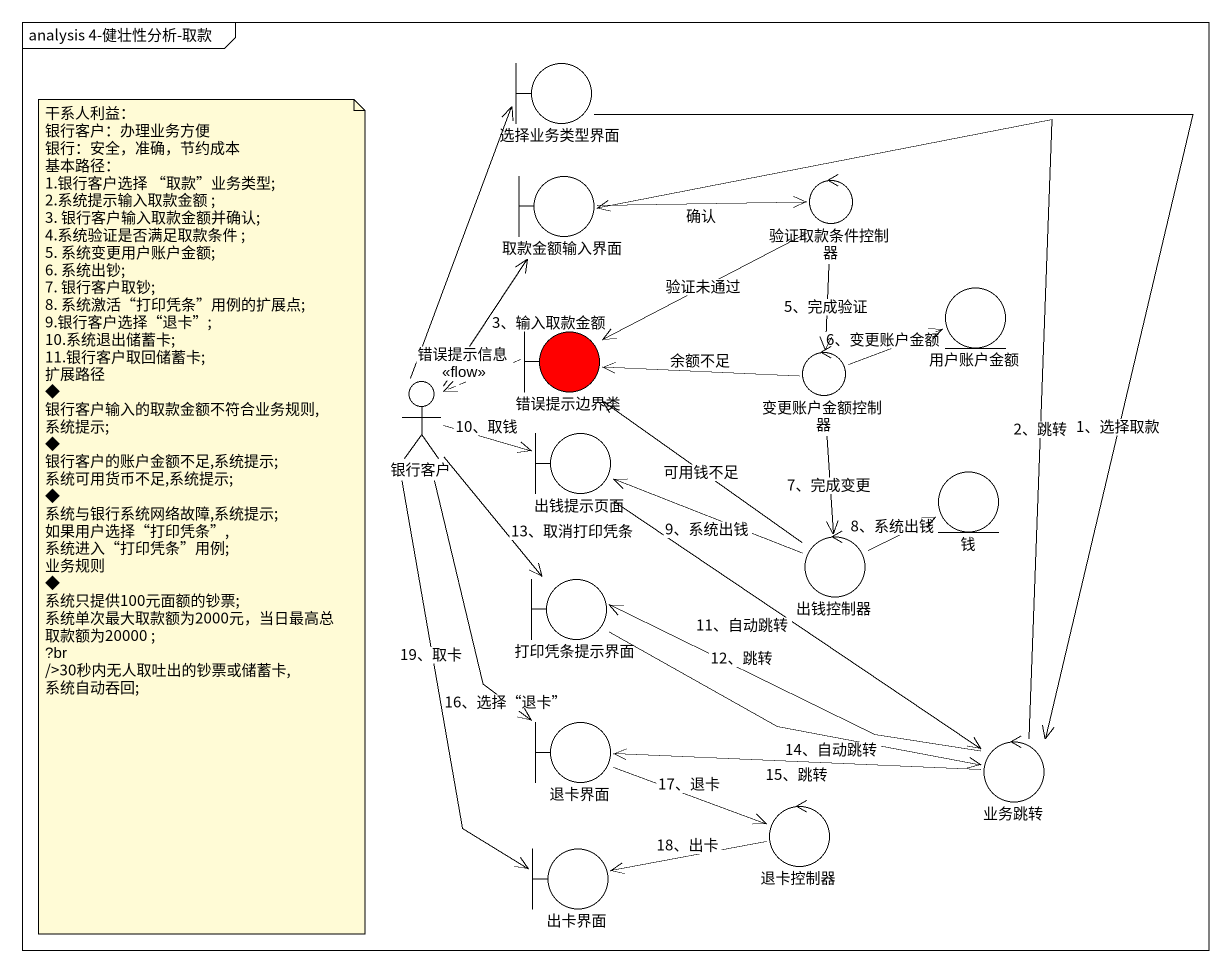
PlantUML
@startuml
mainframe analysis 4-健壮性分析-取款
boundary 选择业务类型界面
boundary 取款金额输入界面
control 验证取款条件控制器
entity 用户账户金额
actor 银行客户
boundary 错误提示边界类 #FF0000
control 变更账户金额控制器
boundary 出钱提示页面
entity 钱
control 出钱控制器
boundary 打印凭条提示界面
boundary 退卡界面
control 业务跳转
control 退卡控制器
boundary 出卡界面
选择业务类型界面 --> 业务跳转 : 1、选择取款
取款金额输入界面 -right-> 验证取款条件控制器 : 确认
验证取款条件控制器 -left-> 错误提示边界类 : 验证未通过
验证取款条件控制器 --> 变更账户金额控制器 : 5、完成验证
银行客户 -up-> 选择业务类型界面
银行客户 -up-> 取款金额输入界面 : 3、输入取款金额
银行客户 -right-> 出钱提示页面 : 10、取钱
银行客户 --> 打印凭条提示界面 : 13、取消打印凭条
银行客户 --> 退卡界面 : 16、选择“退卡”
银行客户 --> 出卡界面 : 19、取卡
错误提示边界类 .left.> 银行客户 : 错误提示信息\n<<flow>>
变更账户金额控制器 -right-> 用户账户金额 : 6、变更账户金额
变更账户金额控制器 -left-> 错误提示边界类 : 余额不足
变更账户金额控制器 --> 出钱控制器 : 7、完成变更
出钱提示页面 --> 业务跳转 : 11、自动跳转
出钱控制器 -up-> 错误提示边界类 : 可用钱不足
出钱控制器 -left-> 出钱提示页面 : 9、系统出钱
出钱控制器 -right-> 钱 : 8、系统出钱
打印凭条提示界面 -right-> 业务跳转 : 14、自动跳转
退卡界面 -right-> 退卡控制器 : 17、退卡
业务跳转 -up-> 取款金额输入界面 : 2、跳转
业务跳转 -left-> 打印凭条提示界面 : 12、跳转
业务跳转 -left-> 退卡界面 : 15、跳转
退卡控制器 -left-> 出卡界面 : 18、出卡
note as N1
  干系人利益：
  银行客户：办理业务方便
  银行：安全，准确，节约成本
  基本路径：
  1.银行客户选择 “取款”业务类型;
  2.系统提示输入取款金额 ;
  3. 银行客户输入取款金额并确认;
  4.系统验证是否满足取款条件 ;
  5. 系统变更用户账户金额;
  6. 系统出钞;
  7. 银行客户取钞;
  8. 系统激活“打印凭条”用例的扩展点;
  9.银行客户选择“退卡”;
  10.系统退出储蓄卡;
  11.银行客户取回储蓄卡;
  扩展路径
  ◆
  银行客户输入的取款金额不符合业务规则,系统提示;
  ◆
  银行客户的账户金额不足,系统提示;
  系统可用货币不足,系统提示;
  ◆
  系统与银行系统网络故障,系统提示;
  如果用户选择“打印凭条”,系统进入“打印凭条”用例;
  业务规则
  ◆
  系统只提供100元面额的钞票;
  系统单次最大取款额为2000元，当日最高总取款额为20000 ;
  ?br />30秒内无人取吐出的钞票或储蓄卡,系统自动吞回;
end note
@enduml
